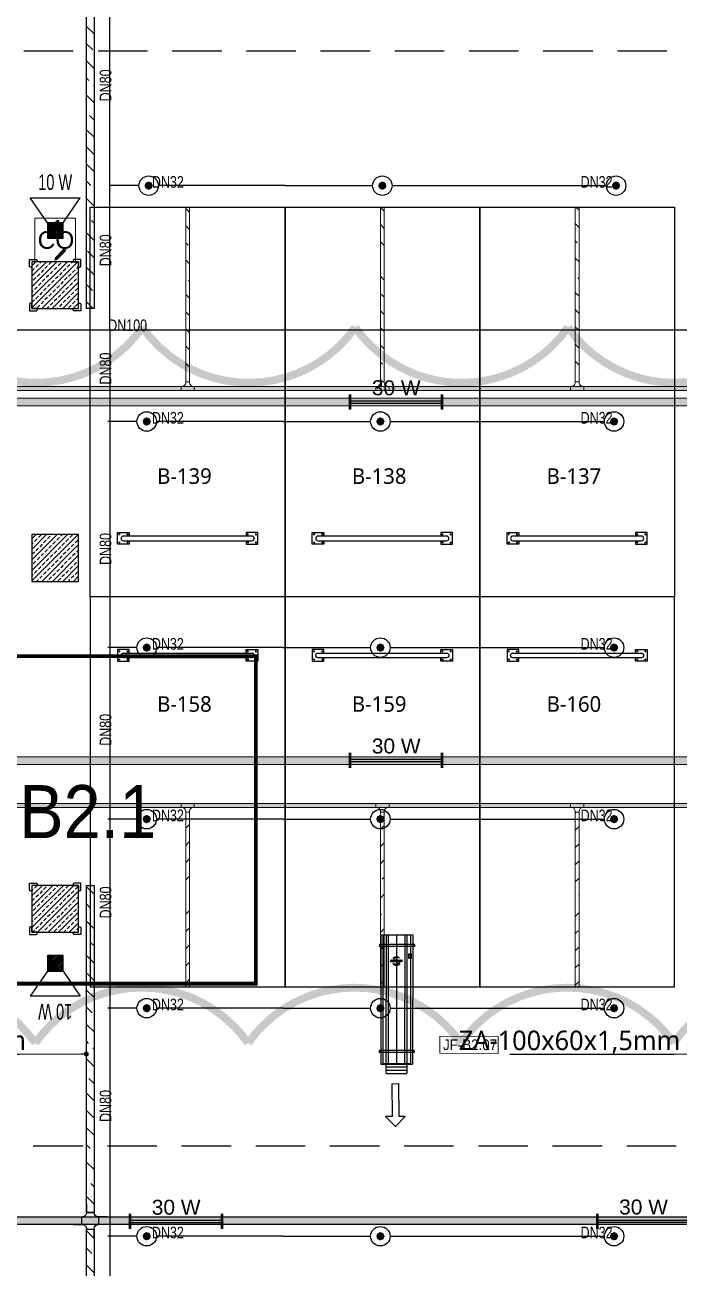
# Model space of a CAD drawing. Header units: millimetres. Extents: x -379292 to 1221486, y 92049 to 447512.
# Drawn here: x -201345 to -192945, y 236010 to 251956 of the extents above; entities that cross this region are included whole.
import ezdxf
from ezdxf import colors
from ezdxf.entities.mleader import LeaderData, LeaderLine
from ezdxf.enums import TextEntityAlignment as Align
from ezdxf.math import Vec2, Vec3

# ---------------------------------------------------------------- set-up
doc = ezdxf.new("R2010")
doc.units = ezdxf.units.MM
doc.linetypes.add('HIDDEN', pattern=[9.525, 6.35, -3.175])
for name, color, linetype in [('-M-YNGN-SPR-YUK', 7, 'Continuous'), ('-M-YNGN-ZON1-CAP-', 7, 'Continuous'), ('-M-YNGN-ZON1-SPR-', 7, 'Continuous'), ('05_HATCH CONCRETE', 141, 'Continuous'), ('05_SYMBOL', 2, 'Continuous'), ('08_LAMP', 4, 'Continuous'), ('08_LOUD SYSTEM', 4, 'Continuous'), ('202-A-Y-MahalAd', 141, 'Continuous'), ('AIR-J-U-355', 2, 'Continuous'), ('E_CT_ZA', 6, 'Continuous'), ('EYazı', 7, 'Continuous'), ('JF355', 2, 'Continuous')]:
    doc.layers.add(name, color=color, linetype=linetype)
for name, color, linetype, lineweight in [('-M-YNGN-ZON1', 5, 'SP', 30), ('08_DEDECTOR', 3, 'Continuous', 9), ('AIRONN', 7, 'Continuous', 13), ('Aironn-Kodlama', 7, 'Continuous', 0), ('Aironn-ZoneBil', 7, 'Continuous', 0), ('E_CT_AYDINLATMA', 3, 'Continuous', 9), ('E_CT_KIRMIZI', 1, 'Continuous', 9)]:
    doc.layers.add(name, color=color, linetype=linetype, lineweight=lineweight)
doc.styles.add('Aironn', font='times.ttf')
doc.styles.add('CIZGI', font='tahoma.ttf', dxfattribs={"width": 0.8, "oblique": 20})
doc.styles.add('PIPESIZE', font='hcad.shx', dxfattribs={"width": 0.8})
doc.styles.add('SPR-NOT', font='romans.shx')
doc.styles.get("Standard").update_dxf_attribs({"font": 'segoeuil.ttf'})
doc.styles.add('TR', font='tsimpali.shx', dxfattribs={"width": 0.7})
doc.styles.add('YAZI-2', font='arial.ttf', dxfattribs={"height": 2})
doc.styles.add('YAZI-3', font='arial.ttf', dxfattribs={"height": 3})
doc.linetypes.add('SP', pattern='A,2,-0.1,["SP",CIZGI,S=0.14,R=0.2,X=0,Y=-0.07],-0.255', length=2.355)
pattern_1 = [(225, (905000, -3e-07), (67.351921, -67.351921), []), (225, (904932.65, -3e-07), (67.351921, -67.351921), [47.625, -23.8125])]

# ---------------------------------------------------------------- blocks, each defined once
blk = doc.blocks.new('202_Vida')
at = {"color": 0, "linetype": 'ByBlock', "ltscale": 0.2}
for points in [[(1, 0), (-1, 0)], [(0, 1), (0, -1)]]:
    blk.add_lwpolyline(points, dxfattribs=at)
at = {"color": 0, "linetype": 'ByBlock'}
for radius in [0.42, 0.23, 0.155]:
    blk.add_circle((0, 0), radius, dxfattribs=at)
blk = doc.blocks.new('202_Stoper')
at = {"color": 0, "linetype": 'ByBlock'}
for points in [[(-750, -30), (-750, -75), (-900, -75), (-900, 75), (-750, 75), (-750, 30)], [(750, -30), (750, -75), (900, -75), (900, 75), (750, 75), (750, 30)]]:
    blk.add_lwpolyline(points, dxfattribs=at)
blk.add_lwpolyline([(825, -30, 1), (825, 30), (-825, 30, 1), (-825, -30)], format="xyb", close=True, dxfattribs=at)
at = {"color": 0, "linetype": 'ByBlock', "yscale": 10, "zscale": 10, "rotation": 180}
for p, xscale in [((-877, 53), -10), ((-772, 53), 10), ((772, 53), -10), ((877, 53), 10)]:
    blk.add_blockref('202_Vida', p, dxfattribs=dict(at, xscale=xscale))
at = {"color": 0, "linetype": 'ByBlock', "yscale": 10, "zscale": 10}
for p, xscale in [((-877, -52), 10), ((-772, -52), -10), ((772, -52), 10), ((877, -52), -10)]:
    blk.add_blockref('202_Vida', p, dxfattribs=dict(at, xscale=xscale))
blk = doc.blocks.new('202_Mahalblok')
at = {"color": 0, "linetype": 'ByBlock', "flags": 128}
blk.add_lwpolyline([(0, 0), (0, 5000), (2500, 5000), (2500, 0)], close=True, dxfattribs=at)
at = {"color": 252}
blk.add_blockref('202_Stoper', (1250, 750), dxfattribs=at)
at = {"color": 0, "linetype": 'ByBlock', "ltscale": 25}
blk.add_attdef('MAHALNO', text='', height=200, dxfattribs=at).set_placement((1209, 1390), align=Align.BOTTOM_CENTER)
blk = doc.blocks.new('bariyer')
at = {"color": 8, "ltscale": 25}
blk.add_lwpolyline([(0, -70), (15, -70, 0.414214), (30, -55), (30, 30), (-55, 30, 0.414214), (-70, 15), (-70, 0), (0, 0)], format="xyb", close=True, dxfattribs=at)
blk = doc.blocks.new('OtoParkBodrumKatMimari')
at = {"layer": '05_HATCH CONCRETE'}
h = blk.add_hatch(dxfattribs=at)
h.set_pattern_fill('ANSI33', color=8, scale=15, angle=180, style=0)
h.set_pattern_definition(pattern_1)
h.paths.add_polyline_path([(45700, 148100), (45100, 148100), (45100, 147500), (45700, 147500)])
h = blk.add_hatch(dxfattribs=at)
h.set_pattern_fill('ANSI33', color=8, scale=15, angle=180, style=0)
h.set_pattern_definition(pattern_1)
h.paths.add_polyline_path([(45700, 144600), (45100, 144600), (45100, 144000), (45700, 144000)])
h = blk.add_hatch(dxfattribs=at)
h.set_pattern_fill('ANSI33', color=8, scale=15, angle=180, style=0)
h.set_pattern_definition(pattern_1)
h.paths.add_polyline_path([(45700, 140100), (45100, 140100), (45100, 139500), (45700, 139500)])
at = {"color": 5}
for points in [[(45700, 148100), (45100, 148100), (45100, 147500), (45700, 147500)], [(45700, 144600), (45100, 144600), (45100, 144000), (45700, 144000)], [(45700, 140100), (45100, 140100), (45100, 139500), (45700, 139500)]]:
    blk.add_lwpolyline(points, close=True, dxfattribs=at)
at = {"layer": '05_SYMBOL', "color": 252, "linetype": 'HIDDEN', "ltscale": 100}
blk.add_lwpolyline([(17400, 138759, 0.414214), (19400, 136759), (128500, 136759, 0.414214), (130500, 138759), (130500, 148800, 0.414214), (128500, 150800), (19400, 150800, 0.414214), (17400, 148800), (17400, 138759)], format="xyb", dxfattribs=at)
at = {"layer": '05_SYMBOL', "color": 8, "xscale": -1}
for p in [(45100, 148100), (45100, 140100)]:
    blk.add_blockref('bariyer', p, dxfattribs=at)
at = {"layer": '05_SYMBOL', "color": 8}
for p in [(45700, 148100), (45700, 140100)]:
    blk.add_blockref('bariyer', p, dxfattribs=at)
at = {"layer": '05_SYMBOL', "color": 8, "rotation": 180}
for p in [(45100, 147500), (45100, 139500)]:
    blk.add_blockref('bariyer', p, dxfattribs=at)
at = {"layer": '05_SYMBOL', "color": 8, "xscale": -1, "rotation": 180}
for p in [(45700, 147500), (45700, 139500)]:
    blk.add_blockref('bariyer', p, dxfattribs=at)
at = {"layer": '202-A-Y-MahalAd', "color": 8, "ltscale": 25}
for p, values in [((45850, 143800), {'MAHALNO': 'B-139'}), ((48350, 143800), {'MAHALNO': 'B-138'}), ((50850, 143800), {'MAHALNO': 'B-137'})]:
    blk.add_blockref('202_Mahalblok', p, dxfattribs=at).add_auto_attribs(values)
ref = blk.add_blockref('202_Mahalblok', (45850, 143800), dxfattribs=dict(at, xscale=-1, rotation=180))
ref.add_attrib('MAHALNO', 'B-158', dxfattribs={"layer": '0', "color": 0, "linetype": 'ByBlock', "ltscale": 25, "height": 200}).set_placement((47059, 142267), align=Align.BOTTOM_CENTER)
ref = blk.add_blockref('202_Mahalblok', (48350, 143800), dxfattribs=dict(at, xscale=-1, rotation=180))
ref.add_attrib('MAHALNO', 'B-159', dxfattribs={"layer": '0', "color": 0, "linetype": 'ByBlock', "ltscale": 25, "height": 200}).set_placement((49559, 142267), align=Align.BOTTOM_CENTER)
ref = blk.add_blockref('202_Mahalblok', (50850, 143800), dxfattribs=dict(at, xscale=-1, rotation=180))
ref.add_attrib('MAHALNO', 'B-160', dxfattribs={"layer": '0', "color": 0, "linetype": 'ByBlock', "ltscale": 25, "height": 200}).set_placement((52059, 142267), align=Align.BOTTOM_CENTER)
blk = doc.blocks.new('SP-C-UP-12')
at = {"ltscale": 10}
blk.add_line((0, 0), (0, 0), dxfattribs=at)
at = {"color": 1, "linetype": 'Continuous'}
blk.add_circle((0, 0), 12.5, dxfattribs=at)
at = {"ltscale": 10}
for points in [[(-5.4, 0), (-3.8, 3.8), (-3.8, -3.8), (0, 5.4)], [(-3.8, -3.8), (0, 5.4), (0, -5.4), (3.8, 3.8)], [(0, -5.4), (3.8, 3.8), (3.8, -3.8), (5.4, 0)]]:
    blk.add_solid(points, dxfattribs=at)
at = {"layer": '-M-YNGN-SPR-YUK', "style": 'SPR-NOT', "width": 0.5, "flags": 9}
for tag, p in [('YUK', (0, 17.8)), ('CAP', (0, 14.4)), ('TIP', (0.2, 10.8))]:
    blk.add_attdef(tag, text='', height=2.5, dxfattribs=at).set_placement(p, align=Align.MIDDLE_CENTER)
blk = doc.blocks.new('A$C69E769C9')
at = {"layer": '-M-YNGN-ZON1', "linetype": 'SP', "ltscale": 500}
for p, q in [((3647.3, 0), (3647.3, 2880.3)), ((3684.8, 185.3), (3647.3, 185.3)), ((3872.3, 185.3), (3709.8, 185.3)), ((3872.3, 185.3), (3984.8, 185.3)), ((4009.8, 185.3), (4284.8, 185.3)), ((5329.8, 0), (0.1, 0)), ((3647.3, 0), (3647.3, -2214.7)), ((3682.3, -117.2), (3644.8, -117.2)), ((3869.8, -117.2), (3707.3, -117.2)), ((3869.8, -117.2), (3982.3, -117.2)), ((4007.3, -117.2), (4282.3, -117.2)), ((3682.3, -407.2), (3644.8, -407.2)), ((3869.8, -407.2), (3707.3, -407.2)), ((3869.8, -407.2), (3982.3, -407.2)), ((4007.3, -407.2), (4282.3, -407.2)), ((3682.3, -627.2), (3644.8, -627.2)), ((3869.8, -627.2), (3707.3, -627.2)), ((3869.8, -627.2), (3982.3, -627.2)), ((4007.3, -627.2), (4282.3, -627.2)), ((3682.3, -869.7), (3644.8, -869.7)), ((3869.8, -869.7), (3707.3, -869.7)), ((3869.8, -869.7), (3982.3, -869.7)), ((4007.3, -869.7), (4282.3, -869.7)), ((3682.3, -1162.2), (3644.8, -1162.2)), ((3869.8, -1162.2), (3707.3, -1162.2)), ((3869.8, -1162.2), (3982.3, -1162.2)), ((4007.3, -1162.2), (4282.3, -1162.2))]:
    blk.add_line(p, q, dxfattribs=at)
at = {"layer": '-M-YNGN-ZON1-SPR-', "linetype": 'Continuous'}
for p in [(3697.3, 185.3), (3997.3, 185.3), (4297.3, 185.3), (3694.8, -117.2), (3994.8, -117.2), (4294.8, -117.2), (3694.8, -407.2), (3994.8, -407.2), (4294.8, -407.2), (3694.8, -627.2), (3994.8, -627.2), (4294.8, -627.2), (3694.8, -869.7), (3994.8, -869.7), (4294.8, -869.7), (3694.8, -1162.2), (3994.8, -1162.2), (4294.8, -1162.2)]:
    blk.add_blockref('SP-C-UP-12', p, dxfattribs=at)
at = {"layer": '-M-YNGN-ZON1-CAP-', "ltscale": 20, "style": 'PIPESIZE', "width": 0.8}
for p in [(3641.9, 313.9), (3641.9, 102.3), (3641.9, -49.3), (3641.9, -280.7), (3641.9, -512.7), (3641.9, -734.1), (3641.9, -995.1)]:
    blk.add_text('DN80', height=15, rotation=90, dxfattribs=at).set_placement(p, align=Align.MIDDLE_CENTER)
for s, p in [('DN32', (3721.9, 190.1)), ('DN32', (4272.3, 190.1)), ('DN100', (3670.3, 6.2)), ('DN32', (3721.9, -112.4)), ('DN32', (4272.3, -112.4)), ('DN32', (3721.9, -402.4)), ('DN32', (4272.3, -402.4)), ('DN32', (3721.9, -622.4)), ('DN32', (4272.3, -622.4)), ('DN32', (3721.9, -864.9)), ('DN32', (4272.3, -864.9)), ('DN32', (3721.9, -1157.4)), ('DN32', (4272.3, -1157.4))]:
    blk.add_text(s, height=15, dxfattribs=at).set_placement(p, align=Align.MIDDLE_CENTER)
blk = doc.blocks.new('*U619')
h = blk.add_hatch()
h.set_pattern_fill('ANSI33', color=0, scale=50, angle=1, style=0)
h.paths.add_polyline_path([(-8122, 100), (40923, 100), (40923, 0), (-8122, 0)])
at = {"color": 0}
blk.add_lwpolyline([(-8122, 100), (40923, 100), (40923, 0), (-8122, 0)], close=True, dxfattribs=at)
at = {"ltscale": 25, "flags": 1}
for tag, p in [('YUKSEKLIK', (-229, -149)), ('KALINLIK', (-229, -213))]:
    blk.add_attdef(tag, p, '', height=50, dxfattribs=at)
blk = doc.blocks.new('*U622')
h = blk.add_hatch()
h.set_pattern_fill('ANSI33', color=0, scale=50, angle=1, style=0)
h.paths.add_polyline_path([(-9122, 100), (36673, 100), (36673, 0), (-9122, 0)])
at = {"color": 0}
blk.add_lwpolyline([(-9122, 100), (36673, 100), (36673, 0), (-9122, 0)], close=True, dxfattribs=at)
at = {"ltscale": 25, "flags": 1}
for tag, p in [('YUKSEKLIK', (-229, -149)), ('KALINLIK', (-229, -213))]:
    blk.add_attdef(tag, p, '', height=50, dxfattribs=at)
blk = doc.blocks.new('*U653')
h = blk.add_hatch()
h.set_pattern_fill('ANSI33', color=0, scale=50, angle=1, style=0)
h.paths.add_polyline_path([(-115024, 100), (-249, 100), (-249, 0), (-115024, 0)])
at = {"color": 0}
blk.add_lwpolyline([(-115024, 100), (-249, 100), (-249, 0), (-115024, 0)], close=True, dxfattribs=at)
at = {"ltscale": 25, "flags": 1}
for tag, p in [('YUKSEKLIK', (-229, -149)), ('KALINLIK', (-229, -213))]:
    blk.add_attdef(tag, p, '', height=50, dxfattribs=at)
blk = doc.blocks.new('*U743')
h = blk.add_hatch()
h.set_pattern_fill('ANSI33', color=0, scale=50, angle=1, style=0)
h.paths.add_polyline_path([(-53157, 50), (113, 50), (113, 0), (-53157, 0)])
at = {"color": 0}
blk.add_lwpolyline([(-53157, 50), (113, 50), (113, 0), (-53157, 0)], close=True, dxfattribs=at)
at = {"ltscale": 25, "flags": 1}
for tag, p in [('YUKSEKLIK', (-229, -149)), ('KALINLIK', (-229, -213))]:
    blk.add_attdef(tag, p, '', height=50, dxfattribs=at)
blk = doc.blocks.new('*U744')
h = blk.add_hatch()
h.set_pattern_fill('ANSI33', color=0, scale=50, angle=1, style=0)
h.paths.add_polyline_path([(-53157, 50), (113, 50), (113, 0), (-53157, 0)])
at = {"color": 0}
blk.add_lwpolyline([(-53157, 50), (113, 50), (113, 0), (-53157, 0)], close=True, dxfattribs=at)
at = {"ltscale": 25, "flags": 1}
for tag, p in [('YUKSEKLIK', (-229, -149)), ('KALINLIK', (-229, -213))]:
    blk.add_attdef(tag, p, '', height=50, dxfattribs=at)
blk = doc.blocks.new('*U835')
h = blk.add_hatch()
h.set_pattern_fill('ANSI33', color=0, scale=50, angle=1, style=0)
h.paths.add_polyline_path([(-4050, 100), (149, 100), (149, 0), (-4050, 0)])
at = {"color": 0}
blk.add_lwpolyline([(-4050, 100), (149, 100), (149, 0), (-4050, 0)], close=True, dxfattribs=at)
at = {"ltscale": 25, "flags": 1}
for tag, p in [('YUKSEKLIK', (-229, -149)), ('KALINLIK', (-229, -213))]:
    blk.add_attdef(tag, p, '', height=50, dxfattribs=at)
blk = doc.blocks.new('*U349')
at = {"color": 0}
for p, q in [((0, 428), (0, 314)), ((0, 324), (100, 324)), ((100, 428), (100, 314)), ((-164, 264), (-50, 264)), ((-164, 164), (-50, 164)), ((-60, 264), (-60, 164)), ((264, 264), (150, 264)), ((264, 164), (150, 164)), ((160, 264), (160, 164)), ((0, 0), (0, 114)), ((0, 104), (100, 104)), ((100, 0), (100, 114))]:
    blk.add_line(p, q, dxfattribs=at)
for centre, start, end in [((-50, 314), 270, 0), ((-50, 114), 0, 90), ((150, 314), 180, 270), ((150, 114), 90, 180)]:
    blk.add_arc(centre, 50, start, end, dxfattribs=at)
blk = doc.blocks.new('*U836')
h = blk.add_hatch()
h.set_pattern_fill('ANSI33', color=0, scale=50, angle=1, style=0)
h.paths.add_polyline_path([(-4231, 100), (-41, 100), (-41, 0), (-4231, 0)])
at = {"color": 0}
blk.add_lwpolyline([(-4231, 100), (-41, 100), (-41, 0), (-4231, 0)], close=True, dxfattribs=at)
at = {"ltscale": 25, "flags": 1}
for tag, p in [('YUKSEKLIK', (-229, -149)), ('KALINLIK', (-229, -213))]:
    blk.add_attdef(tag, p, '', height=50, dxfattribs=at)
blk = doc.blocks.new('*U856')
h = blk.add_hatch()
h.set_pattern_fill('ANSI33', color=0, scale=50, angle=1, style=0)
h.paths.add_polyline_path([(-4413, 100), (-223, 100), (-223, 0), (-4413, 0)])
at = {"color": 0}
blk.add_lwpolyline([(-4413, 100), (-223, 100), (-223, 0), (-4413, 0)], close=True, dxfattribs=at)
at = {"ltscale": 25, "flags": 1}
for tag, p in [('YUKSEKLIK', (-229, -149)), ('KALINLIK', (-229, -213))]:
    blk.add_attdef(tag, p, '', height=50, dxfattribs=at)
blk = doc.blocks.new('*U977')
h = blk.add_hatch()
h.set_pattern_fill('ANSI33', color=0, scale=50, angle=1, style=0)
h.paths.add_polyline_path([(-56036, 100), (-895, 100), (-895, 0), (-56036, 0)])
at = {"color": 0}
blk.add_lwpolyline([(-56036, 100), (-895, 100), (-895, 0), (-56036, 0)], close=True, dxfattribs=at)
at = {"ltscale": 25, "flags": 1}
for tag, p in [('YUKSEKLIK', (-229, -149)), ('KALINLIK', (-229, -213))]:
    blk.add_attdef(tag, p, '', height=50, dxfattribs=at)
blk = doc.blocks.new('_DOT')
at = {"color": 0, "linetype": 'ByBlock'}
blk.add_line((-0.5, 0), (-1, 0), dxfattribs=at)
at = {"color": 0, "linetype": 'ByBlock', "const_width": 0.5}
blk.add_lwpolyline([(-0.25, 0, 1), (0.25, 0, 1)], format="xyb", close=True, dxfattribs=at)
blk = doc.blocks.new('40 W SIVA ÜSTÜ ETANJ LED 50')
at = {"layer": '08_LAMP'}
for p, q in [((-625, -100), (-625, 100)), ((-605, -100), (-605, 100)), ((-605, 15), (605, 15)), ((605, -100), (605, 100)), ((625, -100), (625, 100)), ((-605, -15), (605, -15))]:
    blk.add_line(p, q, dxfattribs=at)
at = {"layer": '08_LAMP', "color": 2, "style": 'YAZI-2'}
blk.add_text('30 W', height=200, dxfattribs=at).set_placement((0, 90), align=Align.CENTER)
blk = doc.blocks.new('40 W SIVA ÜSTÜ ETANJ LED 50--')
at = {"layer": '08_LAMP'}
for p, q in [((-625, -100), (-625, 100)), ((-605, -100), (-605, 100)), ((-605, 15), (605, 15)), ((605, -100), (605, 100)), ((625, -100), (625, 100)), ((-605, -15), (605, -15))]:
    blk.add_line(p, q, dxfattribs=at)
at = {"layer": '08_LAMP', "color": 2, "style": 'YAZI-2'}
blk.add_text('30 W', height=200, dxfattribs=at).set_placement((0, 90), align=Align.CENTER)
blk = doc.blocks.new('40 W SIVA ÜSTÜ ETANJ LED E 50')
at = {"layer": '08_LAMP'}
for p, q in [((-625, -100), (-625, 100)), ((-605, -100), (-605, 100)), ((-605, 15), (605, 15)), ((605, -100), (605, 100)), ((625, -100), (625, 100)), ((-605, -15), (605, -15))]:
    blk.add_line(p, q, dxfattribs=at)
blk.add_lwpolyline([(625, -125), (800, -125), (800, 125), (625, 125)], close=True, dxfattribs=at)
at = {"layer": '08_LAMP', "color": 2, "style": 'YAZI-2'}
blk.add_text('30 W', height=200, dxfattribs=at).set_placement((0, 90), align=Align.CENTER)
blk.add_text('E', height=125, dxfattribs=at).set_placement((713, 0), align=Align.MIDDLE)
blk = doc.blocks.new('CO 250')
at = {"layer": '08_DEDECTOR'}
for p, q in [((17, 243), (-84, 142)), ((45, 251), (-74, 132)), ((37, 223), (-64, 122)), ((45, 250), (45, 243)), ((114, -136), (-5, -255)), ((104, -126), (3, -227)), ((124, -146), (23, -247)), ((-5, -247), (-5, -255)), ((-5, -255), (3, -255))]:
    blk.add_line(p, q, dxfattribs=at)
at = {"layer": '08_DEDECTOR', "ltscale": 25}
blk.add_lwpolyline([(-262, 278), (-262, -278), (262, -278), (262, 278)], close=True, dxfattribs=at)
at = {"layer": '08_DEDECTOR'}
for centre, radius, start, end in [((37, 223), 27.7, 72.9688, 135), ((17, 243), 27.7, 315, 0), ((-55, 112), 41.6, 135, 180), ((-55, 112), 27.7, 135, 180), ((-55, 112), 13.9, 135, 180), ((95, -116), 13.9, 315, 350.4112), ((95, -116), 27.7, 315, 355.2224), ((95, -116), 41.6, 315, 356.817), ((23, -247), 27.7, 135, 180), ((3, -227), 27.7, 270, 315)]:
    blk.add_arc(centre, radius, start, end, dxfattribs=at)
at = {"layer": '08_DEDECTOR', "color": 3, "style": 'YAZI-3'}
blk.add_text('CO', height=225, dxfattribs=at).set_placement((-226, -113))
blk = doc.blocks.new('15 W HORN 100_HARİCİ TİP')
at = {"layer": '08_LOUD SYSTEM'}
h = blk.add_hatch(dxfattribs=at)
h.set_pattern_fill('ANSI31', color=2, scale=4.8)
h.set_pattern_definition([(45, (-341645.439, -380325.335), (-10.77630735, 10.77630735), [])])
h.paths.add_polyline_path([(-100, 0), (100, 0), (100, 200), (-100, 200)])
at = {"layer": '08_LOUD SYSTEM', "ltscale": 2}
for p, q in [((-320, 520), (320, 520)), ((-100, 200), (-320, 520)), ((100, 200), (320, 520))]:
    blk.add_line(p, q, dxfattribs=at)
at = {"layer": '08_LOUD SYSTEM'}
blk.add_lwpolyline([(100, 0), (100, 200), (-100, 200), (-100, 0)], close=True, dxfattribs=at)
at = {"layer": '08_LOUD SYSTEM', "color": 2, "ltscale": 2, "style": 'TR', "width": 0.7}
blk.add_text('10 W', height=200, dxfattribs=at).set_placement((0, 620), align=Align.CENTER)
blk = doc.blocks.new('ju355')
at = {"layer": 'AIR-J-U-355', "color": 2, "linetype": 'Continuous'}
for p, q in [((82.7, 20.1), (-82.9, 20.1)), ((-82.9, 20.1), (-82.9, -20.5)), ((-68.1, -18.3), (-68, 22.3)), ((-68.1, -22.7), (-68, 22.3)), ((-65.3, 22.3), (-68, 22.3)), ((-65.3, 22.3), (-68, 22.3)), ((-65.3, -22.7), (-65.3, 22.3)), ((70.7, 22.2), (68, 22.3)), ((68, -22.8), (68, 22.3)), ((70.7, -22.8), (70.7, 22.2)), ((-94.8, 12.9), (-94.9, 12.8)), ((-94.9, 12.8), (-94.9, 12.7)), ((-94.9, 12.7), (-94.9, -12.5)), ((-94.7, 13.3), (-94.8, 13.2)), ((-94.8, 13.2), (-94.8, 13.1)), ((-94.8, 13.1), (-94.8, 13)), ((-94.8, 13), (-94.8, 12.9)), ((-94.6, 13.5), (-94.7, 13.4)), ((-94.7, 13.4), (-94.7, 13.3)), ((-94.5, 13.6), (-94.6, 13.5)), ((-94.4, 13.7), (-94.5, 13.6)), ((-94.5, 13.6), (-94.5, 13.6)), ((-94.3, 13.7), (-94.4, 13.7)), ((-94.2, 13.8), (-94.3, 13.7)), ((-94.1, 13.8), (-94.2, 13.8)), ((-94, 13.8), (-94.1, 13.8)), ((-94.1, 13.8), (-94.1, 13.8)), ((-92.6, 13.8), (-94, 13.8)), ((-92.6, 13.8), (-94, 13.8)), ((-92.6, 13.8), (-94, 13.8)), ((-92.6, 13.8), (-93.9, 13.8)), ((-92.6, 13.8), (-93.9, 13.8)), ((-92.6, 13.8), (-93.9, 13.8)), ((-82.9, 13.8), (-92.6, 13.8)), ((-90.9, -13.6), (-90.9, 13.8)), ((-90.9, -13.6), (-90.9, 13.8)), ((-90.9, -13.6), (-90.9, 13.8)), ((-86.8, -13.6), (-86.8, 13.9)), ((82.7, 13.6), (-82.7, 13.8)), ((-82.7, 10.5), (82.9, 10.3)), ((82.7, 0), (-82.7, 0)), ((48.3, 3.6), (50.7, 3.6)), ((48.4, 2.9), (48.3, 3.6)), ((48.4, 7.2), (48.4, 7.9)), ((48.4, 7.9), (50.7, 6.9)), ((48.8, 7), (48.4, 7.2)), ((50.7, 6.2), (48.4, 5.2)), ((48.4, 5.9), (48.8, 6.1)), ((48.4, 5.2), (48.4, 5.9)), ((48.4, 4.9), (50.7, 4.9)), ((48.4, 4.2), (48.4, 4.9)), ((50.7, 4.2), (48.4, 4.2)), ((48.4, 2.2), (49.3, 2.9)), ((49.3, 2.9), (48.4, 2.9)), ((49.3, 2.2), (48.4, 1.4)), ((48.4, 1.4), (48.4, 2.2)), ((48.8, 6.1), (48.8, 7)), ((49.2, 6.8), (49.9, 6.6)), ((49.2, 6.3), (49.2, 6.8)), ((49.9, 6.6), (49.2, 6.3)), ((49.7, 2.6), (49.7, 2.9)), ((49.7, 2.9), (50.2, 2.9)), ((49.9, 1.6), (49.9, 1.6)), ((50.2, 2.9), (50.2, 2.6)), ((50.7, 6.9), (50.7, 6.2)), ((50.7, 4.9), (50.7, 4.2)), ((50.7, 3.6), (50.7, 2.3)), ((-94.9, -12.5), (-94.9, -12.6)), ((-94.9, -12.6), (-94.9, -12.7)), ((-94.9, -12.7), (-94.8, -12.8)), ((-94.8, -12.8), (-94.8, -12.9)), ((-94.8, -12.9), (-94.8, -13)), ((-94.8, -13), (-94.7, -13.1)), ((-94.7, -13.1), (-94.7, -13.2)), ((-94.7, -13.2), (-94.6, -13.3)), ((-94.6, -13.3), (-94.5, -13.4)), ((-94.5, -13.4), (-94.5, -13.4)), ((-94.5, -13.4), (-94.4, -13.5)), ((-94.4, -13.5), (-94.3, -13.5)), ((-94.3, -13.5), (-94.2, -13.6)), ((-94.2, -13.6), (-94.2, -13.6)), ((-94.2, -13.6), (-94.1, -13.6)), ((-94.1, -13.6), (-94, -13.6)), ((-94, -13.6), (-92.6, -13.6)), ((-94, -13.6), (-92.6, -13.6)), ((-94, -13.6), (-92.6, -13.6)), ((-93.9, -13.6), (-92.6, -13.6)), ((-93.9, -13.6), (-92.6, -13.6)), ((-93.9, -13.6), (-92.6, -13.6)), ((-92.6, -13.6), (-82.9, -13.6)), ((82.9, -10.4), (-82.7, -10.3)), ((-82.6, -13.6), (82.7, -13.7)), ((48.3, -1.7), (50.7, -1.7)), ((48.3, -2.1), (48.3, -1.7)), ((50, -2.1), (48.3, -2.1)), ((48.3, -4.4), (50.7, -4.4)), ((48.3, -4.8), (48.3, -4.4)), ((50, -4.8), (48.3, -4.8)), ((48.4, -3.8), (50, -2.1)), ((48.4, -4), (48.4, -3.8)), ((50.7, -4), (48.4, -4)), ((48.4, -6.5), (50, -4.8)), ((48.4, -6.7), (48.4, -6.5)), ((50.7, -6.8), (48.4, -6.7)), ((50.7, -1.9), (49, -3.6)), ((49, -3.6), (50.7, -3.7)), ((50.7, -4.7), (49, -6.4)), ((49, -6.4), (50.7, -6.4)), ((50.7, -1.7), (50.7, -1.9)), ((50.7, -4.4), (50.7, -4.7)), ((50.7, -6.4), (50.7, -6.8)), ((50.8, -1.4), (50.8, -1.8)), ((82.7, -20.6), (-82.9, -20.5)), ((-65.3, -22.7), (-68.1, -22.7)), ((70.7, -22.8), (68, -22.8))]:
    blk.add_line(p, q, dxfattribs=at)
at = {"layer": 'AIR-J-U-355', "color": 2, "lineweight": 13, "ltscale": 0.005}
for p, q in [((82.7, -20.6), (82.7, 20.1)), ((58.5, -15.3), (52.4, -15.3)), ((52.4, -15.3), (52.4, -18.9)), ((58.5, -18.9), (58.5, -15.3)), ((52.4, -18.9), (58.5, -18.9))]:
    blk.add_line(p, q, dxfattribs=at)
at = {"layer": 'AIR-J-U-355', "color": 2}
for p, q in [((-150.2, 14.3), (-162.9, 1.6)), ((-150.1, -11), (-162.9, 1.6)), ((-150.2, 5.9), (-150.2, 14.3)), ((-108, 6.1), (-150.2, 5.9)), ((-108, 6.1), (-107.9, -2.4)), ((-107.9, -2.4), (-150.2, -2.6)), ((-150.1, -11), (-150.2, -2.6))]:
    blk.add_line(p, q, dxfattribs=at)
at = {"layer": 'AIR-J-U-355', "color": 2, "linetype": 'Continuous'}
for centre, radius in [((-66.7, 21.3), 0.354), ((-66.7, 21.3), 0.354), ((69.3, 21.2), 0.354), ((-66.7, -21.6), 0.354), ((-66.7, -21.6), 0.354), ((54, -17.1), 0.599), ((54, -17.1), 0.599), ((57, -17.1), 0.599), ((57, -17.1), 0.599), ((69.3, -21.7), 0.354), ((69.3, -21.7), 0.354)]:
    blk.add_circle(centre, radius, dxfattribs=at)
for centre, radius, start, end in [((50, 2.3), 0.645, 184.0636, 262.3259), ((49.9, 2.6), 0.274, 177.3972, 357.3972), ((50, 2.3), 0.72, 262.3259, 356.7067)]:
    blk.add_arc(centre, radius, start, end, dxfattribs=at)
at = {"layer": 'AIR-J-U-355', "color": 2, "linetype": 'Continuous', "extrusion": (0, 0, -1)}
for major_axis, ratio in [((-0.01, -1.36), 0.908445), ((0.006, 0.985), 0.934933)]:
    blk.add_ellipse((49.5, -0.1), major_axis=major_axis, ratio=ratio, dxfattribs=at)
at = {"layer": 'AIR-J-U-355', "color": 2, "linetype": 'Continuous'}
for points, knots in [([(46.1, 5), (46.1, 5), (46.1, 5), (46.1, 5), (46.2, 5), (46.2, 5), (46.2, 5), (46.2, 5), (46.2, 5), (46.2, 5), (46.2, 5), (46.1, 4.9), (46.1, 4.8), (45.9, 4.6), (45.7, 4.3), (45.6, 4), (45.4, 3.7), (45.3, 3.1), (45.1, 2.4), (45, 1.7), (45.1, 0.8), (45.4, -0.1), (45.8, -1), (46.2, -1.8), (46.5, -2.4), (46.6, -2.8), (46.7, -3.2), (46.8, -3.6), (46.7, -4), (46.5, -4.3), (46.2, -4.3), (45.8, -4.3), (45.4, -4), (45.1, -3.6), (44.7, -3), (44.3, -2.1), (44, -0.9), (44, 0.2), (44, 1.3), (44.2, 2.1), (44.5, 2.9), (44.9, 3.6), (45.3, 4.2), (45.6, 4.6), (45.9, 4.8), (46, 4.9), (46.1, 5), (46.1, 5)], [0, 0, 0, 0, 0.001347, 0.00172, 0.002023, 0.002244, 0.002452, 0.002667, 0.002909, 0.00347, 0.004196, 0.005682, 0.009311, 0.025522, 0.043378, 0.057014, 0.067583, 0.10026, 0.136315, 0.170769, 0.211631, 0.252886, 0.304984, 0.357144, 0.377587, 0.398124, 0.41882, 0.439365, 0.455344, 0.470785, 0.486346, 0.502438, 0.525763, 0.549141, 0.572313, 0.626971, 0.689072, 0.751245, 0.792637, 0.834146, 0.875615, 0.910287, 0.945553, 0.97619, 0.989254, 0.994701, 1, 1, 1, 1]), ([(52.5, 3.6), (52.6, 3.7), (52.6, 3.8), (52.7, 3.9), (52.9, 4), (53.2, 4.1), (53.5, 4), (53.7, 3.7), (54, 3.4), (54.3, 2.9), (54.6, 2.2), (54.8, 1.3), (54.8, 0.4), (54.8, -0.5), (54.6, -1.4), (54.2, -2.2), (53.9, -2.8), (53.5, -3.2), (53.2, -3.4), (53.1, -3.5)], [0, 0, 0, 0, 0.0168256, 0.0323617, 0.0637267, 0.0873303, 0.1103993, 0.1581358, 0.2050378, 0.2514942, 0.3451779, 0.4385235, 0.532065, 0.625912, 0.7301372, 0.8352318, 0.8905608, 0.9450754, 1, 1, 1, 1]), ([(53.1, -3.5), (53.2, -3.3), (53.5, -2.8), (53.8, -2), (53.9, -1.1), (53.9, -0.3), (53.7, 0.6), (53.3, 1.4), (53, 2.1), (52.7, 2.6), (52.6, 3), (52.5, 3.3), (52.5, 3.5), (52.5, 3.6)], [0, 0, 0, 0, 0.112581, 0.224936, 0.337491, 0.449603, 0.562299, 0.686336, 0.807829, 0.865935, 0.925918, 0.967783, 1, 1, 1, 1])]:
    blk.add_open_spline(points, degree=3, knots=knots, dxfattribs=at)
blk = doc.blocks.new('DZFDGHFÜ')
at = {"layer": 'JF355'}
blk.add_lwpolyline([(24084.4, 6568.3), (24119.9, 6568.3), (24119.9, 6402.7), (24084.4, 6402.7), (24084.4, 6568.3)], dxfattribs=at)
at = {"layer": 'AIR-J-U-355', "rotation": 270}
blk.add_blockref('ju355', (24102.4, 6485.6), dxfattribs=at)
blk = doc.blocks.new('*U545')
h = blk.add_hatch()
h.set_pattern_fill('ANSI33', color=0, scale=50, angle=1, style=0)
h.paths.add_polyline_path([(-2601, 50), (-361, 50), (-361, 0), (-2601, 0)])
at = {"color": 0}
blk.add_lwpolyline([(-2601, 50), (-361, 50), (-361, 0), (-2601, 0)], close=True, dxfattribs=at)
at = {"ltscale": 25, "flags": 1}
for tag, p in [('YUKSEKLIK', (-229, -149)), ('KALINLIK', (-229, -213))]:
    blk.add_attdef(tag, p, '', height=50, dxfattribs=at)
blk = doc.blocks.new('*U127')
at = {"color": 0}
for p, q in [((214, 214), (-164, 214)), ((-164, 164), (-50, 164)), ((-60, 214), (-60, 164)), ((0, 214), (214, 214)), ((214, 164), (100, 164)), ((110, 214), (110, 164)), ((0, 0), (0, 114)), ((0, 104), (50, 104)), ((50, 0), (50, 114))]:
    blk.add_line(p, q, dxfattribs=at)
for centre, start, end in [((-50, 114), 0, 90), ((100, 114), 90, 180)]:
    blk.add_arc(centre, 50, start, end, dxfattribs=at)

msp = doc.modelspace()

# ---------------------------------------------------------------- block references
at = {"color": 8}
msp.add_blockref('OtoParkBodrumKatMimari', (-246354.8, 100818.8), dxfattribs=at)

# ---------------------------------------------------------------- next in the draw order: linework, layer by layer
at = {"color": 30, "const_width": 100}
for points in [[(-172516.4, 248077.1, -0.5205671), (-175248.3, 248077.1, -0.5205671), (-177980.2, 248077.1, -0.5205671), (-180712.1, 248077.1, -0.5205671), (-183444, 248077.1, -0.5205671), (-186175.8, 248077.1, -0.5205671), (-188907.7, 248077.1, -0.5205671), (-191639.6, 248077.1, -0.5205671), (-194371.5, 248077.1, -0.5205671), (-197103.4, 248077.1, -0.5205671), (-199835.3, 248077.1, -0.5205671), (-202567.2, 248077.1, -0.5205671), (-205299.1, 248077.1, -0.5205671), (-208031, 248077.1, -0.5205671), (-210762.9, 248077.1, -0.5205671), (-213494.8, 248077.1, -0.5205671), (-216226.7, 248077.1, -0.5205671), (-218958.6, 248077.1, -0.5205671), (-221690.4, 248077.1, -0.5205671), (-224422.3, 248077.1, -0.5205671), (-227154.2, 248077.1, -0.5205671)], [(-228529.4, 238896.3, -0.5205671), (-225797.5, 238896.3, -0.5205671), (-223065.6, 238896.3, -0.5205671), (-220333.7, 238896.3, -0.5205671), (-217601.9, 238896.3, -0.5205671), (-214870, 238896.3, -0.5205671), (-212138.1, 238896.3, -0.5205671), (-209406.2, 238896.3, -0.5205671), (-206674.3, 238896.3, -0.5205671), (-203942.4, 238896.3, -0.5205671), (-201210.5, 238896.3, -0.5205671), (-198478.6, 238896.3, -0.5205671), (-195746.7, 238896.3, -0.5205671), (-193014.8, 238896.3, -0.5205671), (-190282.9, 238896.3, -0.5205671), (-187551, 238896.3, -0.5205671), (-184819.1, 238896.3, -0.5205671), (-182087.3, 238896.3, -0.5205671), (-179355.4, 238896.3, -0.5205671), (-176623.5, 238896.3, -0.5205671), (-173891.6, 238896.3, -0.5205671)]]:
    msp.add_lwpolyline(points, format="xyb", dxfattribs=at)
at = {"layer": 'AIRONN', "color": 2, "const_width": 50}
msp.add_lwpolyline([(-203879.6, 243859.6), (-198379.6, 243859.6), (-198379.6, 239659.6), (-203879.6, 239659.6)], close=True, dxfattribs=at)
at = {"layer": 'Aironn-Kodlama', "color": 7, "const_width": 10}
msp.add_lwpolyline([(-196017.7, 238984.5), (-196017.7, 238764.5), (-195267.7, 238764.5), (-195267.7, 238984.5)], close=True, dxfattribs=at)

# ---------------------------------------------------------------- next in the draw order: block references
at = {"layer": '-M-YNGN-ZON1', "ltscale": 25, "xscale": 10, "yscale": 10, "zscale": 10}
msp.add_blockref('A$C69E769C9', (-236728.2, 248041), dxfattribs=at)
at = {"layer": '08_DEDECTOR'}
msp.add_blockref('CO 250', (-200954.8, 249197.2), dxfattribs=at)
at = {"layer": '08_LAMP', "xscale": 0.96, "yscale": 0.96, "zscale": 0.96}
for name, p in [('40 W SIVA ÜSTÜ ETANJ LED 50', (-196577.1, 247118.8)), ('40 W SIVA ÜSTÜ ETANJ LED 50', (-196577.1, 242524.5)), ('40 W SIVA ÜSTÜ ETANJ LED 50--', (-199402.1, 236609.1)), ('40 W SIVA ÜSTÜ ETANJ LED E 50', (-193402.1, 236611.9))]:
    msp.add_blockref(name, p, dxfattribs=at)
at = {"layer": '08_LOUD SYSTEM'}
msp.add_blockref('15 W HORN 100_HARİCİ TİP', (-200954.8, 249218.8), dxfattribs=at)
at = {"layer": '08_LOUD SYSTEM', "rotation": 180}
msp.add_blockref('15 W HORN 100_HARİCİ TİP', (-200954.8, 240018.8), dxfattribs=at)
at = {"layer": 'AIR-J-U-355', "xscale": 10, "yscale": 10, "zscale": 10, "rotation": 180}
msp.add_blockref('DZFDGHFÜ', (44452.3, 304311.9), dxfattribs=at)
at = {"layer": 'E_CT_AYDINLATMA'}
msp.add_blockref('*U622', (-215378.1, 247068.8), dxfattribs=at)
at = {"layer": 'E_CT_AYDINLATMA', "xscale": -1, "rotation": 180}
msp.add_blockref('*U619', (-216378.1, 242568.8), dxfattribs=at)
at = {"layer": 'E_CT_AYDINLATMA', "rotation": 180}
msp.add_blockref('*U977', (-230500.1, 236668.8), dxfattribs=at)
at = {"layer": 'E_CT_KIRMIZI', "color": 1}
for name, p, rotation in [('*U545', (-199279.8, 247017.5), 270), ('*U545', (-196779.8, 247017.5), 270), ('*U545', (-194279.8, 247017.5), 270), ('*U744', (-229692.1, 247318.6), 180), ('*U743', (-229692.1, 241968.9), 180)]:
    msp.add_blockref(name, p, dxfattribs=dict(at, rotation=rotation))
at = {"layer": 'E_CT_KIRMIZI', "color": 2, "rotation": 180}
for p in [(-199229.8, 247482.6), (-196729.8, 247482.6), (-194229.8, 247482.6)]:
    msp.add_blockref('*U127', p, dxfattribs=at)
at = {"layer": 'E_CT_KIRMIZI', "color": 2, "xscale": -1}
for p in [(-199229.8, 241754.9), (-196729.8, 241754.9), (-194229.8, 241754.9)]:
    msp.add_blockref('*U127', p, dxfattribs=at)
at = {"layer": 'E_CT_KIRMIZI', "color": 1, "xscale": -1, "rotation": 270}
for p in [(-199279.8, 242220.1), (-196779.8, 242220.1), (-194279.8, 242220.1)]:
    msp.add_blockref('*U545', p, dxfattribs=at)
at = {"layer": 'E_CT_ZA', "color": 112}
for name, p, rotation in [('*U856', (-200454.8, 252731.9), 90), ('*U835', (-200554.8, 236868.3), 270), ('*U653', (-230054.1, 236668.8), 180), ('*U836', (-200454.8, 236549.9), 90)]:
    msp.add_blockref(name, p, dxfattribs=dict(at, rotation=rotation))
at = {"layer": 'E_CT_ZA', "color": 2, "xscale": -1, "rotation": 180}
msp.add_blockref('*U349', (-200554.8, 236832.8), dxfattribs=at)

# ---------------------------------------------------------------- next in the draw order: texts
at = {"layer": 'Aironn-Kodlama', "color": 3, "insert": (-195975.6, 238943.3), "char_height": 136, "width": 710.456, "attachment_point": 1, "rotation": 359.96186}
msp.add_mtext('{\\fArial|b0|i0|c0|p18;\\W0.9;\\C7;JF-B\\fArial|b0|i0|c162|p18;2\\fArial|b0|i0|c0|p18;.0\\fArial|b0|i0|c162|p18;7}', dxfattribs=at)
at = {"layer": 'Aironn-ZoneBil', "color": 2, "insert": (-203127.3, 243340.7), "char_height": 680, "width": 4575, "attachment_point": 1, "rotation": 359.96186, "style": 'Aironn'}
msp.add_mtext('{\\fArial|b0|i0|c0|p18;\\W0.9; \\PZon B2.\\fArial|b0|i0|c162|p18;1}', dxfattribs=at)

# ---------------------------------------------------------------- next in the draw order: leaders
at = {"layer": 'EYazı', "color": 7}
ml = msp.add_multileader_mtext('Standard', dxfattribs=at)
ml.set_content('ZA-100x60x1,5mm', color=7)
ml.set_leader_properties(color=1)
ml.set_arrow_properties(name='DOT')
ml.build(insert=Vec2(0, 0))
ml.multileader.update_dxf_attribs({"text_left_attachment_type": 6, "text_right_attachment_type": 6, "dogleg_length": 50, "arrow_head_size": 62.5})
ctx = ml.context
ctx.base_point, ctx.char_height, ctx.arrow_head_size, ctx.landing_gap_size, ctx.plane_origin = Vec3(-204199.1, 238749.5), 250, 62.5, 25, Vec3(-202006.9, 238705.8)
ctx.left_attachment, ctx.right_attachment = 6, 6
notes = []
notes.append((ctx, [(0, (1, 1, 0), (-201412.1, 238749.5), (-1, 0), 62.5, [(0, [(-200554.8, 238756.2)], 0, [])])]))
ctx.mtext.insert, ctx.mtext.width, ctx.mtext.defined_height, ctx.mtext.line_spacing_style, ctx.mtext.flow_direction = Vec3(-204174.1, 239056.2), 2000, 439.9, 2, 5
ml = msp.add_multileader_mtext('Standard', dxfattribs=at)
ml.set_content('ZA-100x60x1,5mm', color=7)
ml.set_leader_properties(color=1)
ml.set_arrow_properties(name='DOT')
ml.build(insert=Vec2(0, 0))
ml.multileader.update_dxf_attribs({"text_left_attachment_type": 6, "text_right_attachment_type": 6, "dogleg_length": 50, "arrow_head_size": 62.5})
ctx = ml.context
ctx.base_point, ctx.char_height, ctx.arrow_head_size, ctx.landing_gap_size, ctx.plane_origin = Vec3(-195799.1, 238749.5), 250, 62.5, 25, Vec3(-193606.9, 238705.8)
ctx.left_attachment, ctx.right_attachment = 6, 6
notes.append((ctx, [(0, (1, 1, 0), (-193012.1, 238749.5), (-1, 0), 62.5, [(0, [(-192154.8, 238756.2)], 0, [])])]))
ctx.mtext.insert, ctx.mtext.width, ctx.mtext.defined_height, ctx.mtext.line_spacing_style, ctx.mtext.flow_direction = Vec3(-195774.1, 239056.2), 2000, 439.9, 2, 5
for ctx, leaders in notes:
    for number, flags, end, landing, length, lines in leaders:
        leader = LeaderData()
        leader.index, (leader.has_last_leader_line, leader.has_dogleg_vector, leader.attachment_direction) = number, flags
        leader.last_leader_point, leader.dogleg_vector, leader.dogleg_length = Vec3(end), Vec3(landing), length
        for number, points, colour, breaks in lines:
            line = LeaderLine()
            line.index, line.vertices, line.color, line.breaks = number, Vec3.list(points), colors.encode_raw_color(colour), breaks
            leader.lines.append(line)
        ctx.leaders.append(leader)

doc.saveas('drawing.dxf')
